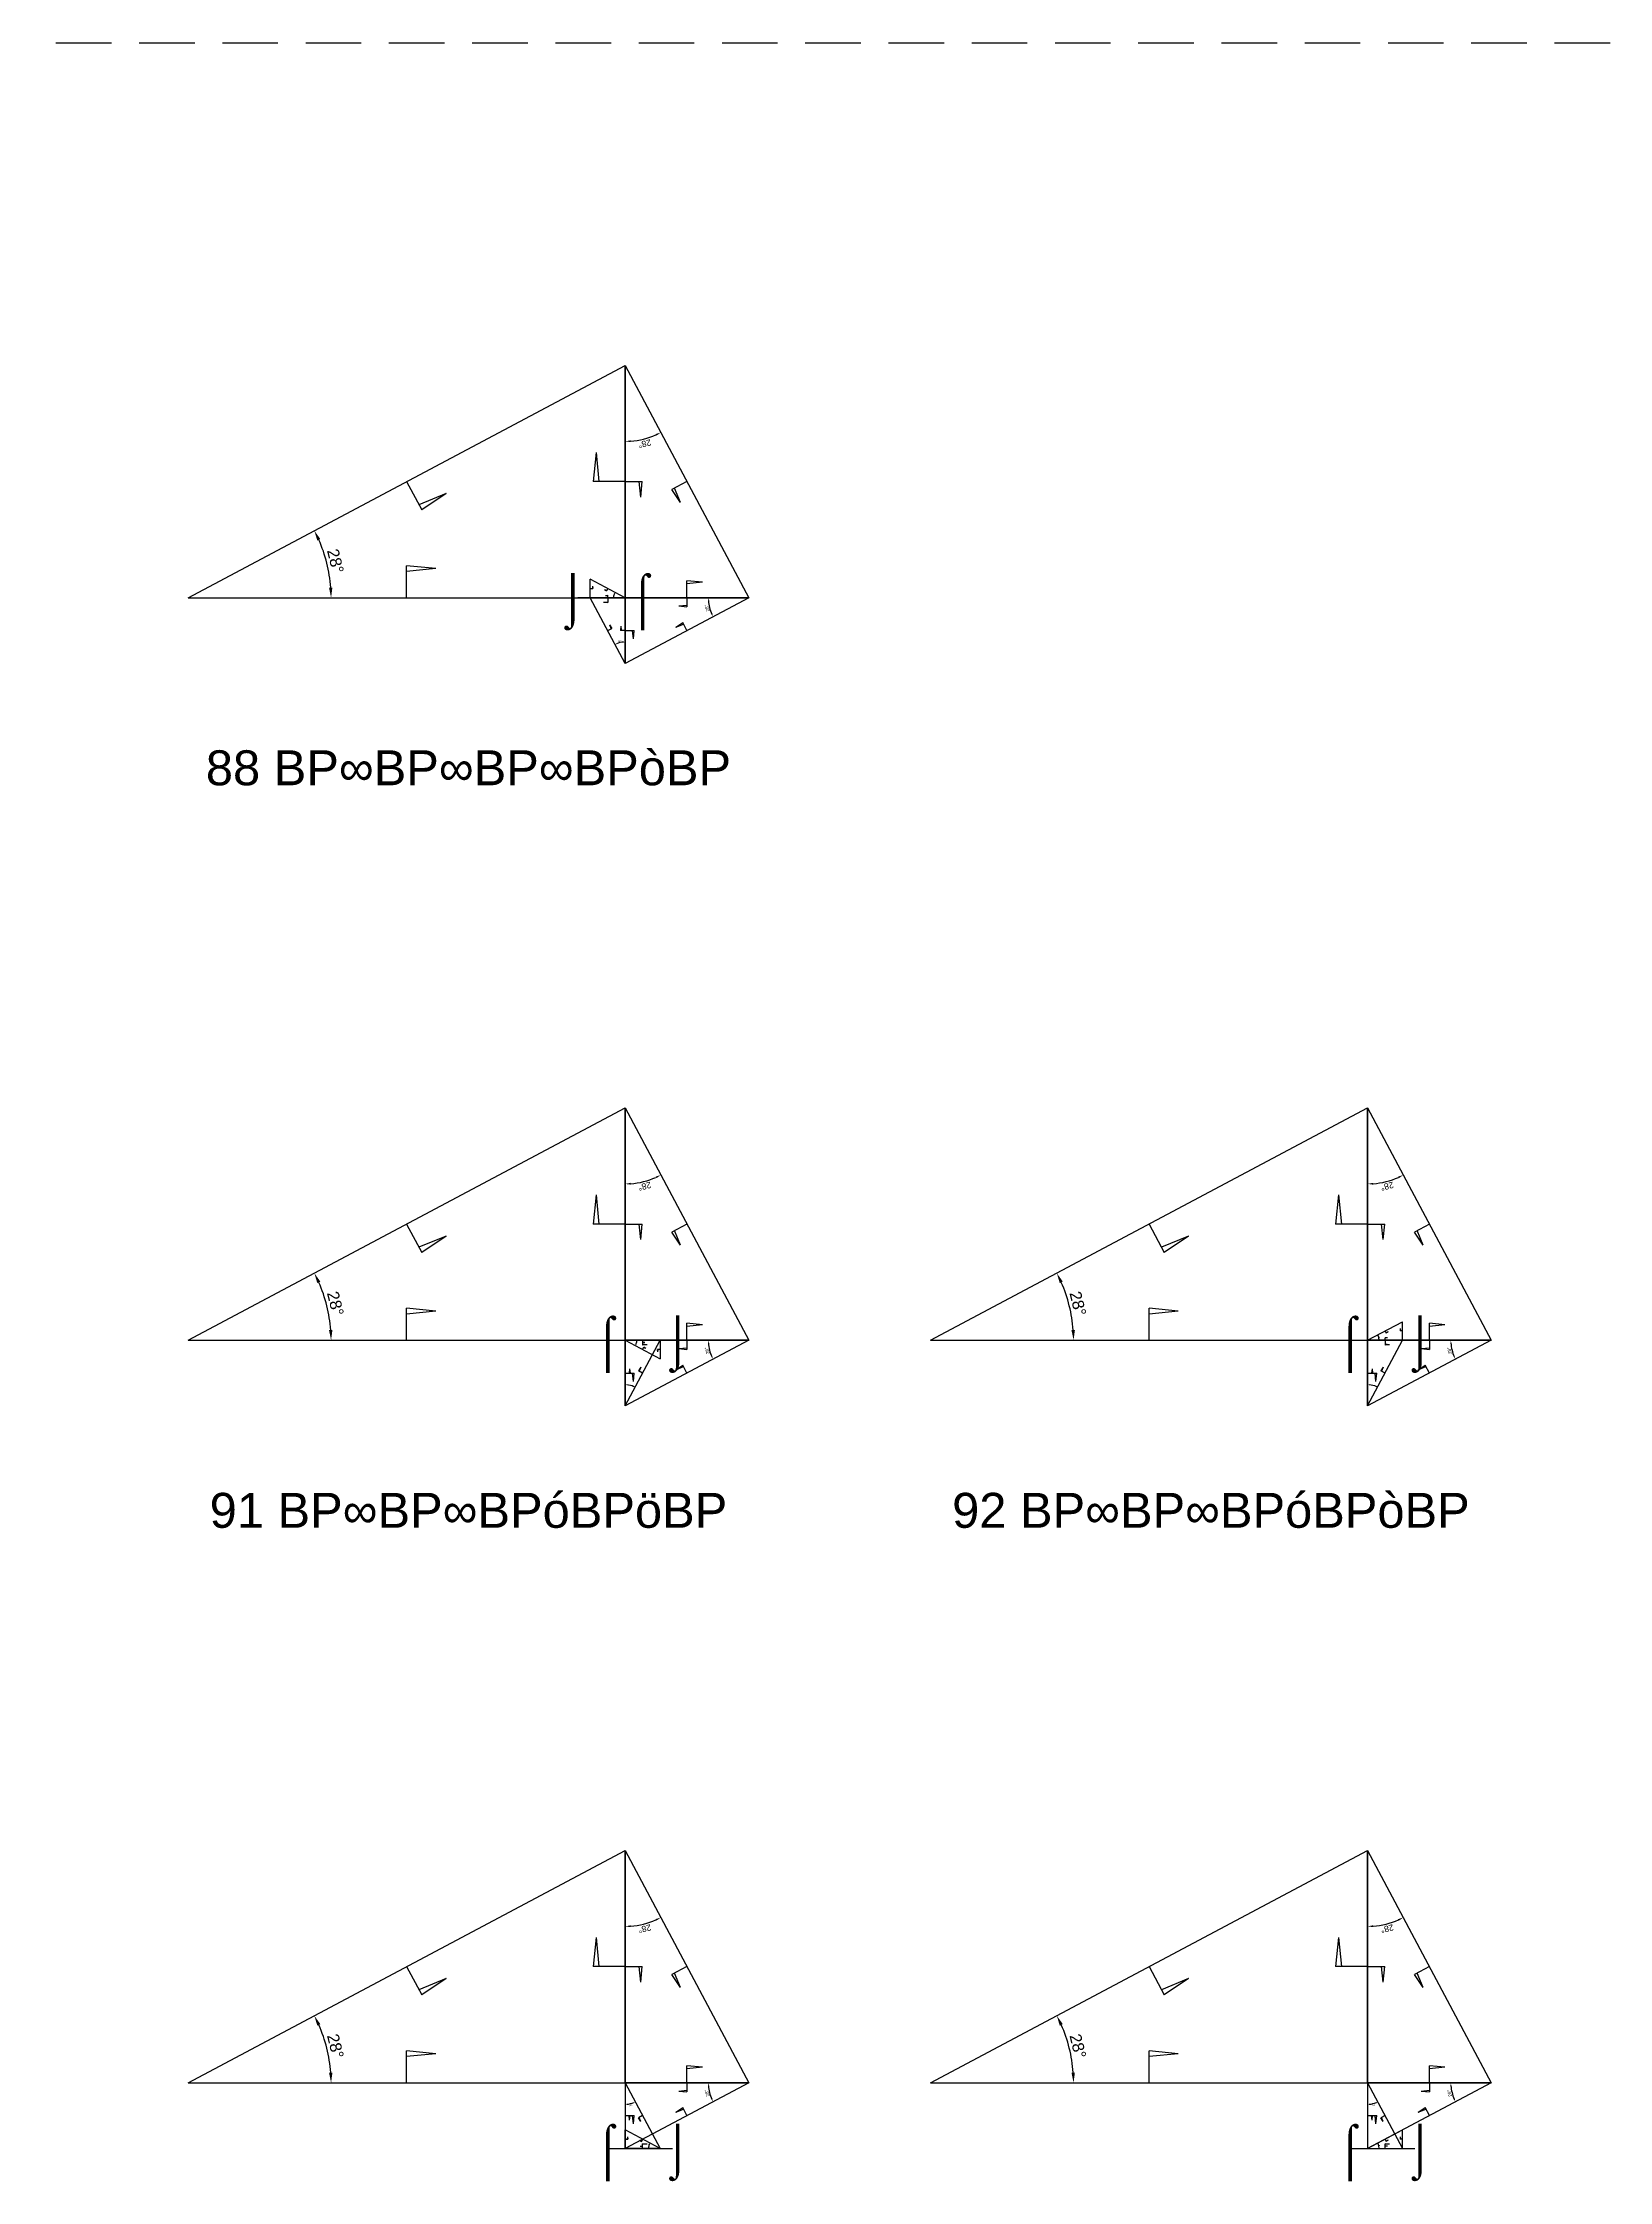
# Model space of a CAD drawing. Header units: millimetres. Extents: x 130908 to 599272, y -2842299 to 24518.
# Drawn here: x 202366 to 256130, y -827769 to -754378 of the extents above; entities that cross this region are included whole.
import ezdxf
from ezdxf.enums import TextEntityAlignment as Align

# ---------------------------------------------------------------- set-up
doc = ezdxf.new("R2010")
doc.units = ezdxf.units.MM
doc.header["$PDMODE"] = 35
doc.linetypes.add('DASHED', pattern=[19.05, 12.7, -6.35])
for name, color, linetype in [('BASE', 170, 'Continuous'), ('HYPOTENUSE', 20, 'Continuous'), ('PERPENDICULAR', 90, 'Continuous')]:
    doc.layers.add(name, color=color, linetype=linetype)
doc.styles.add('Arial', font='arial_0.ttf')
doc.dimstyles.new('ISO-25', dxfattribs={"dimtxt": 250, "dimasz": 100, "dimexe": 1.25, "dimexo": 0.625, "dimgap": 100, "dimtad": 1, "dimdec": 0, "dimtxsty": 'Arial', "dimcen": 2.5, "dimadec": 0, "dimazin": 0, "dimtfac": 1, "dimtdec": 0, "dimtmove": 0, "dimatfit": 3, "dimfxl": 1, "dimarcsym": 0})

# ---------------------------------------------------------------- blocks, each defined once
blk = doc.blocks.new('*D9')
at = {"color": 0, "lineweight": -2, "ltscale": 100, "transparency": 16777216}
blk.add_arc((0, 0), 4906, 4.08845, 23.91155, dxfattribs=at)
at = {"color": 0, "ltscale": 100, "transparency": 16777216}
for points in [[(4432, 1963), (4537, 2014), (4332, 2303)], [(4952, 352), (4835, 348), (4906, 0)]]:
    blk.add_solid(points, dxfattribs=at)
at = {"layer": 'Defpoints', "color": 0, "ltscale": 100, "transparency": 16777216}
for p in [(15000, 7976), (4841, 796), (0, 0), (0, 0), (15000, 0)]:
    blk.add_point(p, dxfattribs=at)
at = {"color": 0, "ltscale": 100, "transparency": 16777216, "insert": (5055, 1260), "char_height": 400, "attachment_point": 5, "rotation": 284, "style": 'Arial'}
blk.add_mtext('28°', dxfattribs=at)
blk = doc.blocks.new('SanjoyNathGeometrifyingTrigonometryFundamentalLockedSet')
at = {"color": 114, "linetype": 'DASHED', "ltscale": 100, "true_color": 0x139b48}
for p, q in [((14000, 4987.8), (13900, 3987.8)), ((14000, 4987.8), (14100, 3987.8)), ((15000, 3987.8), (13900, 3987.8))]:
    blk.add_line(p, q, dxfattribs=at)
at = {"color": 242, "linetype": 'DASHED', "ltscale": 100, "true_color": 0xcd2027}
for p, q in [((7500, 3987.8), (8016.4, 3016.6)), ((8852.4, 3574.3), (7922.5, 3193.2)), ((8852.4, 3574.3), (8016.4, 3016.6))]:
    blk.add_line(p, q, dxfattribs=at)
at = {"color": 159, "linetype": 'DASHED', "ltscale": 100, "true_color": 0x22346e}
for p, q in [((7500, 0), (7500, 1100)), ((8500, 1000), (7500, 1100)), ((8500, 1000), (7500, 900))]:
    blk.add_line(p, q, dxfattribs=at)
at = {"layer": 'BASE'}
blk.add_line((0, 0), (15000, 0), dxfattribs=at)
at = {"layer": 'HYPOTENUSE'}
blk.add_line((0, 0), (15000, 7975.6), dxfattribs=at)
at = {"layer": 'PERPENDICULAR'}
blk.add_line((15000, 0), (15000, 7975.6), dxfattribs=at)
at = {"color": 4, "ltscale": 100}
dim = blk.add_angular_dim_2l(base=(4841, 795.6), line1=((0, 0), (15000, 0)), line2=((0, 0), (15000, 7975.6)), dimstyle='ISO-25', override={"dimtxt": 400, "dimasz": 350, "dimgap": 100}, dxfattribs=at)
dim.commit()
dim.dimension.update_dxf_attribs({"geometry": '*D9', "text_midpoint": (5055.4, 1260.5)})

msp = doc.modelspace()

# ---------------------------------------------------------------- linework, layer by layer
at = {"linetype": 'DASHED', "ltscale": 150}
msp.add_line((131382, -754378), (360727, -754378), dxfattribs=at)
at = {"linetype": 'DASHED', "ltscale": 70}
for p, q in [((222956, -773425), (220558, -773425)), ((221757, -798908), (224155, -798908)), ((247240, -798908), (249637, -798908)), ((221757, -826646), (224155, -826646)), ((247240, -826646), (249637, -826646))]:
    msp.add_line(p, q, dxfattribs=at)

# ---------------------------------------------------------------- block references
at = {"linetype": 'DASHED'}
for p in [(207356, -773425), (207356, -798908), (232839, -798908), (207356, -824391), (232839, -824391)]:
    msp.add_blockref('SanjoyNathGeometrifyingTrigonometryFundamentalLockedSet', p, dxfattribs=at)
at = {"linetype": 'DASHED', "ltscale": 100}
for p, xscale, yscale, zscale, rotation in [((222356, -765450), 0.531709431661479, 0.531709431661479, 0.531709431661479, 270), ((222356, -775680), 0.150322189285358, 0.150322189285358, 0.150322189285358, 90), ((226597, -773425), 0.282714919717773, 0.282714919717773, 0.282714919717773, 180), ((222356, -790933), 0.531709431661479, 0.531709431661479, 0.531709431661479, 270), ((247839, -790933), 0.531709431661479, 0.531709431661479, 0.531709431661479, 270), ((226597, -798908), 0.282714919717773, 0.282714919717773, 0.282714919717773, 180), ((222356, -801163), -0.150322189285358, 0.150322189285358, 0.150322189285358, 270), ((222356, -798908), -0.07992772583102702, 0.07992772583102702, 0.07992772583102702, 180), ((252080, -798908), 0.282714919717773, 0.282714919717773, 0.282714919717773, 180), ((247839, -801163), -0.150322189285358, 0.150322189285358, 0.150322189285358, 270), ((222356, -816415), 0.531709431661479, 0.531709431661479, 0.531709431661479, 270), ((247839, -816415), 0.531709431661479, 0.531709431661479, 0.531709431661479, 270), ((226597, -824391), 0.282714919717773, 0.282714919717773, 0.282714919717773, 180), ((222356, -824391), 0.150322189285358, 0.150322189285358, 0.150322189285358, 270), ((252080, -824391), 0.282714919717773, 0.282714919717773, 0.282714919717773, 180), ((247839, -824391), 0.150322189285358, 0.150322189285358, 0.150322189285358, 270)]:
    msp.add_blockref('SanjoyNathGeometrifyingTrigonometryFundamentalLockedSet', p, dxfattribs=dict(at, xscale=xscale, yscale=yscale, zscale=zscale, rotation=rotation))
at = {"linetype": 'DASHED', "ltscale": 100, "yscale": 0.07992772583102702, "zscale": 0.07992772583102702}
for p, xscale in [((222356, -773425), -0.07992772583102702), ((247839, -798908), 0.07992772583102702), ((223555, -826646), -0.07992772583102702), ((247839, -826646), 0.07992772583102702)]:
    msp.add_blockref('SanjoyNathGeometrifyingTrigonometryFundamentalLockedSet', p, dxfattribs=dict(at, xscale=xscale))

# ---------------------------------------------------------------- texts
at = {"linetype": 'DASHED', "ltscale": 100, "style": 'Arial'}
for s, p in [('⌡', (220558, -773425)), ('⌠', (222956, -773425)), ('88 BP∞BP∞BP∞BPòBP', (216977, -779261)), ('⌠', (221757, -798908)), ('⌡', (224155, -798908)), ('⌠', (247240, -798908)), ('⌡', (249637, -798908)), ('91 BP∞BP∞BPóBPöBP', (216977, -804744)), ('92 BP∞BP∞BPóBPòBP', (242459, -804744)), ('⌠', (221757, -826646)), ('⌡', (224155, -826646)), ('⌠', (247240, -826646)), ('⌡', (249637, -826646))]:
    msp.add_text(s, height=1200, dxfattribs=at).set_placement(p, align=Align.MIDDLE_CENTER)

doc.saveas('drawing.dxf')
